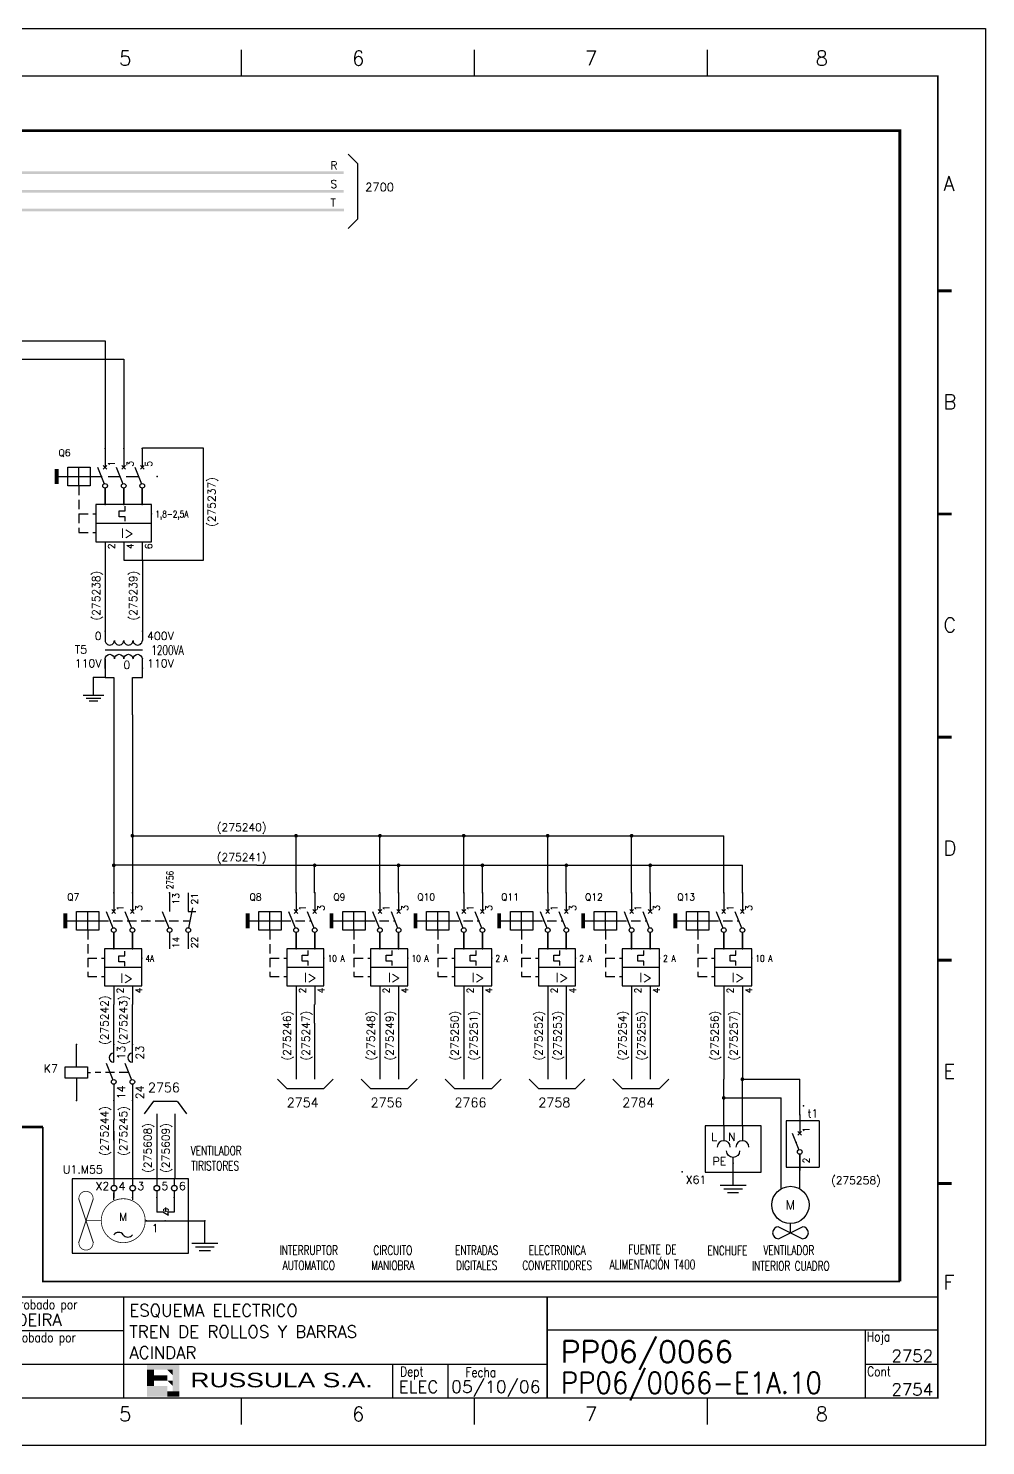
# Model space of a CAD drawing. Extents: x -25 to 1044, y -25744 to 292.
# Drawn here: x 585.9 to 786.4, y -14599.8 to -14302.8 of the extents above; entities that cross this region are included whole.
import ezdxf
from ezdxf.enums import TextEntityAlignment as Align

# ---------------------------------------------------------------- set-up
doc = ezdxf.new("R2010")
doc.units = 0
doc.header["$LTSCALE"] = 10
doc.header["$MEASUREMENT"] = 0
doc.linetypes.add('DASHDOT', pattern=[1, 0.5, -0.25, 0, -0.25])
doc.linetypes.add('HIDDEN', pattern=[0.375, 0.25, -0.125])
doc.layers.get('0').update_dxf_attribs({"linetype": 'CONTINUOUS'})
for name, color, linetype in [('$MKLNK', 7, 'HIDDEN'), ('1', 7, 'CONTINUOUS'), ('10', 5, 'CONTINUOUS'), ('102', 7, 'CONTINUOUS'), ('2', 7, 'CONTINUOUS'), ('25', 3, 'CONTINUOUS'), ('35', 2, 'CONTINUOUS'), ('4', 7, 'HIDDEN'), ('8', 1, 'CONTINUOUS'), ('9', 6, 'CONTINUOUS'), ('DIBUJO', 7, 'CONTINUOUS'), ('NODE', 7, 'CONTINUOUS')]:
    doc.layers.add(name, color=color, linetype=linetype)
doc.styles.add('ABBSTYLE', font='ROMANS.SHX', dxfattribs={"width": 0.8})
doc.styles.add('HELVETICA', font='HELV.SHX')
doc.styles.add('LABEL', font='SIMPLEX', dxfattribs={"width": 0.8, "height": 4})
doc.styles.add('ROMANS', font='romans')
doc.styles.get("Standard").update_dxf_attribs({"font": 'simplex'})

# ---------------------------------------------------------------- blocks, each defined once
blk = doc.blocks.new('NOD', base_point=(237.5, 170))
at = {"layer": 'NODE'}
blk.add_point((237.5, 170), dxfattribs=at)
blk = doc.blocks.new('T2')
for p, q in [((152.83, 172.88), (152.83, 177.24)), ((157.83, 172.88), (157.83, 177.24)), ((152.83, 162.88), (152.83, 157.88)), ((157.83, 162.88), (157.83, 157.88))]:
    blk.add_line(p, q)
for p in [(150.33, 170.38), (160.33, 170.38)]:
    blk.add_point(p)
at = {"layer": '102'}
for p, q in [((152.83, 187.88), (152.83, 182.88)), ((157.83, 187.88), (157.83, 182.88)), ((167.83, 187.88), (167.83, 182.88)), ((172.83, 187.88), (172.83, 182.88)), ((150.83, 182.88), (152.6, 178.46)), ((155.83, 182.88), (157.6, 178.46)), ((165.83, 182.88), (167.6, 178.46)), ((172.83, 182.88), (174.83, 182.88)), ((172.96, 178.49), (174.08, 183.88)), ((152.83, 177.25), (152.83, 172.88)), ((157.83, 177.25), (157.83, 172.88)), ((167.83, 177.25), (167.83, 172.88)), ((172.83, 177.25), (172.83, 172.88)), ((160.33, 172.88), (150.33, 172.88)), ((150.33, 172.88), (150.33, 167.88)), ((155.78, 170.99), (155.78, 172.21)), ((160.33, 167.88), (160.33, 172.88)), ((150.33, 167.88), (160.33, 167.88)), ((150.33, 167.88), (150.33, 162.88)), ((154.18, 170.99), (155.78, 170.99)), ((154.18, 169.39), (154.18, 170.99)), ((155.78, 169.39), (154.18, 169.39)), ((155.78, 168.21), (155.78, 169.39)), ((160.33, 162.88), (160.33, 167.88)), ((150.33, 162.88), (160.33, 162.88))]:
    blk.add_line(p, q, dxfattribs=at)
for centre in [(152.83, 177.88), (157.83, 177.88), (167.83, 177.88), (172.83, 177.88)]:
    blk.add_circle(centre, 0.625, dxfattribs=at)
for p in [(151.83, 180.38), (156.83, 180.38), (161.83, 180.38), (161.83, 180.38), (166.83, 180.38)]:
    blk.add_point(p, dxfattribs=at)
at = {"layer": '2', "linetype": 'HIDDEN'}
for p, q in [((148.96, 180.38), (173.29, 180.38)), ((145.83, 177.88), (145.83, 165.38)), ((145.83, 170.38), (150.33, 170.38)), ((145.83, 165.38), (150.33, 165.38))]:
    blk.add_line(p, q, dxfattribs=at)
at = {"layer": '2'}
blk.add_trace([(140.33, 182.38), (139.33, 182.38), (140.33, 178.38), (139.33, 178.38)], dxfattribs=at)
at = {"layer": 'DIBUJO'}
for p, q in [((142.83, 177.88), (142.83, 182.88)), ((142.83, 182.88), (148.83, 182.88)), ((145.83, 177.88), (145.83, 182.88)), ((148.83, 182.88), (148.83, 177.88)), ((153.33, 183.38), (152.33, 182.38)), ((152.33, 183.38), (153.33, 182.38)), ((157.33, 183.38), (158.33, 182.38)), ((158.33, 183.38), (157.33, 182.38)), ((140.33, 180.38), (148.83, 180.38)), ((148.83, 177.88), (142.83, 177.88))]:
    blk.add_line(p, q, dxfattribs=at)
at = {"layer": '2'}
for p in [(152.83, 187.88), (157.83, 187.88), (167.83, 187.88), (152.83, 172.88), (157.83, 172.88)]:
    blk.add_blockref('NOD', p, dxfattribs=at)
at = {"layer": '102'}
blk.add_text('I>', height=2.52, dxfattribs=at).set_placement((156.33, 163.72), align=Align.CENTER)
at = {"layer": 'DIBUJO', "color": 1, "style": 'ROMANS'}
for s, p in [('13', (170.43, 184.76)), ('21', (175.43, 184.76)), ('1', (155.43, 183.05)), ('3', (160.43, 183.05)), ('14', (170.43, 173)), ('22', (175.43, 173)), ('2', (155.43, 160.86)), ('4', (160.43, 160.86))]:
    blk.add_text(s, height=1.8, rotation=90, dxfattribs=at).set_placement(p)
at = {"layer": 'DIBUJO', "color": 6, "style": 'ROMANS', "width": 0.8}
for p in [(168.83, 188.88), (173.83, 188.88)]:
    blk.add_attdef('PAGCAUXABIERTO1', p, '', height=1.8, rotation=90, dxfattribs=at)
at = {"layer": 'DIBUJO', "color": 6, "style": 'ROMANS'}
blk.add_attdef('REFERENCIA', (140.33, 185.88), '', height=1.8, dxfattribs=at)
at = {"layer": 'DIBUJO', "color": 6, "style": 'ROMANS', "width": 0.8}
blk.add_attdef('REGULACION', (161.33, 169.38), '', height=1.8, dxfattribs=at)
blk = doc.blocks.new('CC')
at = {"layer": '$MKLNK'}
blk.add_line((142.44, 173.8), (133.44, 173.8), dxfattribs=at)
for p, q in [((138.44, 176.55), (138.44, 181.3)), ((143.44, 176.55), (143.44, 181.3)), ((138.44, 170.67), (138.44, 166.3)), ((143.44, 170.67), (143.44, 166.3))]:
    blk.add_line(p, q)
at = {"layer": '102'}
for p, q in [((136.44, 176.3), (138.21, 171.88)), ((141.44, 176.3), (143.21, 171.88))]:
    blk.add_line(p, q, dxfattribs=at)
for centre in [(138.44, 171.3), (143.44, 171.3)]:
    blk.add_circle(centre, 0.625, dxfattribs=at)
for centre in [(138.44, 177.8), (143.44, 177.8)]:
    blk.add_arc(centre, 1.25, 90, 270, dxfattribs=at)
at = {"layer": '2'}
for p in [(138.44, 181.3), (143.44, 181.3), (138.44, 166.3), (143.44, 166.3)]:
    blk.add_blockref('NOD', p, dxfattribs=at)
at = {"layer": '8', "flags": 8}
for tag, p in [('1A', (141.52, 177.3)), ('3A', (146.52, 177.3))]:
    blk.add_attdef(tag, p, '', height=2.15, rotation=90, dxfattribs=at)
for tag, p in [('2A', (141.52, 170.3)), ('4A', (146.52, 170.3))]:
    blk.add_attdef(tag, text='', height=2.15, rotation=90, dxfattribs=at).set_placement(p, align=Align.RIGHT)
at = {"layer": '9'}
blk.add_attdef('ID', text='', height=2.15, rotation=90, dxfattribs=at).set_placement((131.19, 173.8), align=Align.CENTER)
blk = doc.blocks.new('$$PLU21C')
for p, q in [((0, 2.5), (0, 0.75)), ((0, -0.75), (0, -2.5))]:
    blk.add_line(p, q)
at = {"layer": '2'}
blk.add_circle((0, 0), 0.75, dxfattribs=at)
for p in [(0, 2.5), (0, -2.5)]:
    blk.add_blockref('NOD', p, dxfattribs=at)
at = {"layer": '8'}
blk.add_attdef('*A', (1.25, -0.5), '', height=2.15, dxfattribs=at)
at = {"layer": '9'}
blk.add_attdef('ID', text='', height=2.15, dxfattribs=at).set_placement((-1.25, -0.5), align=Align.RIGHT)
blk = doc.blocks.new('KK')
for p, q in [((170.54, 197.03), (170.54, 201.39)), ((175.54, 197.03), (175.54, 201.39)), ((180.54, 197.03), (180.54, 201.41)), ((170.54, 187.03), (170.54, 182.03)), ((175.54, 187.03), (175.54, 182.03)), ((180.54, 187.03), (180.54, 182.03))]:
    blk.add_line(p, q)
for p in [(168.04, 194.53), (183.04, 194.53)]:
    blk.add_point(p)
at = {"layer": '102'}
for p, q in [((170.54, 212.03), (170.54, 207.03)), ((175.54, 212.03), (175.54, 207.03)), ((180.54, 212.03), (180.54, 207.03)), ((168.54, 207.03), (170.31, 202.61)), ((173.54, 207.03), (175.31, 202.61)), ((178.54, 207.03), (180.31, 202.61)), ((170.54, 201.4), (170.54, 197.03)), ((175.54, 201.4), (175.54, 197.03)), ((180.54, 201.4), (180.54, 197.03)), ((183.04, 197.03), (168.04, 197.03)), ((168.04, 197.03), (168.04, 192.03)), ((174.36, 195.31), (175.96, 195.31)), ((174.36, 193.71), (174.36, 195.31)), ((175.96, 195.31), (175.96, 196.53)), ((183.04, 192.03), (183.04, 197.03)), ((168.04, 192.03), (183.04, 192.03)), ((168.04, 192.03), (168.04, 187.03)), ((175.96, 193.71), (174.36, 193.71)), ((175.96, 192.53), (175.96, 193.71)), ((183.04, 187.03), (183.04, 192.03)), ((168.04, 187.03), (183.04, 187.03))]:
    blk.add_line(p, q, dxfattribs=at)
for centre in [(170.54, 202.03), (175.54, 202.03), (180.54, 202.03)]:
    blk.add_circle(centre, 0.625, dxfattribs=at)
for p in [(169.54, 204.53), (174.54, 204.53), (179.54, 204.53), (184.54, 204.53)]:
    blk.add_point(p, dxfattribs=at)
at = {"layer": '2', "linetype": 'HIDDEN'}
for p, q in [((163.54, 202.03), (163.54, 189.53)), ((163.54, 194.53), (168.04, 194.53)), ((163.54, 189.53), (168.04, 189.53))]:
    blk.add_line(p, q, dxfattribs=at)
at = {"layer": '2'}
blk.add_trace([(158.04, 206.53), (157.04, 206.53), (158.04, 202.53), (157.04, 202.53)], dxfattribs=at)
at = {"layer": 'DIBUJO'}
for p, q in [((160.54, 202.03), (160.54, 207.03)), ((160.54, 207.03), (166.54, 207.03)), ((163.54, 202.03), (163.54, 207.03)), ((166.54, 207.03), (166.54, 202.03)), ((171.04, 207.53), (170.04, 206.53)), ((170.04, 207.53), (171.04, 206.53)), ((175.04, 207.53), (176.04, 206.53)), ((176.04, 207.53), (175.04, 206.53)), ((180.04, 207.53), (181.04, 206.53)), ((181.04, 207.53), (180.04, 206.53)), ((158.04, 204.53), (166.54, 204.53)), ((166.54, 202.03), (160.54, 202.03))]:
    blk.add_line(p, q, dxfattribs=at)
at = {"layer": '2'}
for p in [(170.54, 212.03), (175.54, 212.03), (180.54, 212.03), (170.54, 197.03), (175.54, 197.03), (180.54, 197.03)]:
    blk.add_blockref('NOD', p, dxfattribs=at)
at = {"layer": '102'}
blk.add_text('I>', height=2.52, dxfattribs=at).set_placement((176.51, 188.04), align=Align.CENTER)
at = {"layer": 'DIBUJO', "color": 1, "style": 'ROMANS'}
for s, p in [('1', (173.15, 207.2)), ('3', (178.15, 207.2)), ('5', (183.15, 207.2)), ('2', (173.15, 185.01)), ('4', (178.15, 185.01)), ('6', (183.15, 185.01))]:
    blk.add_text(s, height=1.8, rotation=90, dxfattribs=at).set_placement(p)
at = {"layer": 'DIBUJO', "color": 6, "style": 'ROMANS'}
blk.add_attdef('REFERENCIA', (158.04, 210.03), '', height=1.8, dxfattribs=at)
at = {"layer": 'DIBUJO', "color": 6, "style": 'ROMANS', "width": 0.8}
blk.add_attdef('REGULACION', (184.04, 193.53), '', height=1.8, dxfattribs=at)
blk = doc.blocks.new('$071501S')
at = {"layer": '2'}
for p, q in [((0, -6), (0, 0)), ((-3, -6), (3, -6)), ((-3, -9), (-3, -6)), ((3, -6), (3, -9)), ((3, -9), (-3, -9)), ((0, -9), (0, -15))]:
    blk.add_line(p, q, dxfattribs=at)
at = {"layer": '2', "rotation": 90}
for p in [(0, 0), (0, -15)]:
    blk.add_blockref('NOD', p, dxfattribs=at)
at = {"layer": '8'}
for tag, p in [('1A', (1, -3.325)), ('2A', (1, -13.325))]:
    blk.add_attdef(tag, p, '', height=2.15, dxfattribs=at)
at = {"layer": '9'}
blk.add_attdef('ID', text='', height=2.15, dxfattribs=at).set_placement((-5, -7.5), align=Align.RIGHT)
blk = doc.blocks.new('T1')
for p, q in [((156.28, 167.9), (156.28, 172.26)), ((161.28, 167.9), (161.28, 172.26)), ((156.28, 157.9), (156.28, 152.9)), ((161.28, 157.9), (161.28, 152.9))]:
    blk.add_line(p, q)
for p in [(153.78, 165.4), (163.78, 165.4)]:
    blk.add_point(p)
at = {"layer": '102'}
for p, q in [((156.28, 182.9), (156.28, 177.9)), ((161.28, 182.9), (161.28, 177.9)), ((154.28, 177.9), (156.04, 173.48)), ((159.28, 177.9), (161.04, 173.48)), ((156.28, 172.28), (156.28, 167.9)), ((161.28, 172.28), (161.28, 167.9)), ((163.78, 167.9), (153.78, 167.9)), ((153.78, 167.9), (153.78, 162.9)), ((163.78, 162.9), (163.78, 167.9)), ((157.96, 166.18), (159.56, 166.18)), ((157.96, 164.58), (157.96, 166.18)), ((159.56, 164.58), (157.96, 164.58)), ((159.56, 166.18), (159.56, 167.4)), ((159.56, 163.4), (159.56, 164.58)), ((153.78, 162.9), (163.78, 162.9)), ((153.78, 162.9), (153.78, 157.9)), ((163.78, 157.9), (163.78, 162.9)), ((153.78, 157.9), (163.78, 157.9))]:
    blk.add_line(p, q, dxfattribs=at)
for centre in [(156.28, 172.9), (161.28, 172.9)]:
    blk.add_circle(centre, 0.625, dxfattribs=at)
for p in [(155.28, 175.4), (160.28, 175.4)]:
    blk.add_point(p, dxfattribs=at)
at = {"layer": '2', "linetype": 'HIDDEN'}
for p, q in [((152.41, 175.4), (160.28, 175.4)), ((149.28, 172.9), (149.28, 160.4)), ((149.28, 165.4), (153.78, 165.4)), ((149.28, 160.4), (153.78, 160.4))]:
    blk.add_line(p, q, dxfattribs=at)
at = {"layer": '2'}
blk.add_trace([(143.78, 177.4), (142.78, 177.4), (143.78, 173.4), (142.78, 173.4)], dxfattribs=at)
at = {"layer": 'DIBUJO'}
for p, q in [((143.78, 175.4), (152.28, 175.4)), ((146.28, 172.9), (146.28, 177.9)), ((146.28, 177.9), (152.28, 177.9)), ((149.28, 172.9), (149.28, 177.9)), ((152.28, 177.9), (152.28, 172.9)), ((156.78, 178.4), (155.78, 177.4)), ((155.78, 178.4), (156.78, 177.4)), ((160.78, 178.4), (161.78, 177.4)), ((161.78, 178.4), (160.78, 177.4)), ((152.28, 172.9), (146.28, 172.9))]:
    blk.add_line(p, q, dxfattribs=at)
at = {"layer": '2'}
for p in [(156.28, 182.9), (161.28, 182.9), (156.28, 167.9), (161.28, 167.9)]:
    blk.add_blockref('NOD', p, dxfattribs=at)
at = {"layer": '102'}
blk.add_text('I>', height=2.52, dxfattribs=at).set_placement((160.11, 158.91), align=Align.CENTER)
at = {"layer": 'DIBUJO', "color": 1, "style": 'ROMANS'}
for s, p in [('3', (163.88, 178.08)), ('1', (158.88, 178.08)), ('2', (158.88, 155.89)), ('4', (163.88, 155.89))]:
    blk.add_text(s, height=1.8, rotation=90, dxfattribs=at).set_placement(p)
at = {"layer": 'DIBUJO', "color": 6, "style": 'ROMANS'}
blk.add_attdef('REFERENCIA', (143.78, 180.9), '', height=1.8, dxfattribs=at)
at = {"layer": 'DIBUJO', "color": 6, "style": 'ROMANS', "width": 0.8}
blk.add_attdef('REGULACION', (164.78, 164.4), '', height=1.8, dxfattribs=at)
blk = doc.blocks.new('$PP313')
at = {"layer": '2'}
blk.add_blockref('NOD', (0, 0), dxfattribs=at)
at = {"layer": '8'}
blk.add_attdef('1A', (1, -3.325), '', height=2.15, dxfattribs=at)
at = {"layer": '9'}
blk.add_attdef('ID', (1, 1), '', height=2.15, dxfattribs=at)
blk = doc.blocks.new('$$PLU21')
blk.add_line((0, -2.5), (0, 2.5))
at = {"layer": '2'}
for p in [(0, 2.5), (0, -2.5)]:
    blk.add_blockref('NOD', p, dxfattribs=at)
at = {"layer": '8'}
blk.add_attdef('*A', (1.25, -0.5), '', height=2.15, dxfattribs=at)
at = {"layer": '9'}
blk.add_attdef('ID', text='', height=2.15, dxfattribs=at).set_placement((-1.25, -0.5), align=Align.RIGHT)
blk = doc.blocks.new('$021501')
at = {"layer": '2'}
for p, q in [((0, -6), (0, 0)), ((-3.5, -6), (3.5, -6)), ((-2.5, -7), (2.5, -7)), ((-1.5, -8), (1.5, -8))]:
    blk.add_line(p, q, dxfattribs=at)
blk.add_blockref('NOD', (0, 0), dxfattribs=at)
blk = doc.blocks.new('$030301')
at = {"layer": '2'}
blk.add_line((0, 0), (4, 0), dxfattribs=at)
blk.add_arc((5.75, 0), 1.75, 90, 270, dxfattribs=at)
at = {"layer": '9'}
blk.add_blockref('NOD', (0, 0), dxfattribs=at)
at = {"layer": '8'}
blk.add_attdef('1A', text='', height=2.15, dxfattribs=at).set_placement((3, -3.325), align=Align.RIGHT)
at = {"layer": '9'}
blk.add_attdef('ID', text='', height=2.15, dxfattribs=at).set_placement((5, 2.5), align=Align.CENTER)
blk = doc.blocks.new('$060303')
at = {"layer": '2'}
for p, q in [((0, 0), (2.5, 0)), ((0, -10), (2.5, -10))]:
    blk.add_line(p, q, dxfattribs=at)
for centre in [(2.5, -1.25), (2.5, -3.75), (2.5, -6.25), (2.5, -8.75)]:
    blk.add_arc(centre, 1.25, 270, 90, dxfattribs=at)
for p in [(0, 0), (0, -10)]:
    blk.add_blockref('NOD', p, dxfattribs=at)
at = {"layer": '8'}
for tag, p in [('1A', (1.5, -3.325)), ('2A', (1.5, -13.325))]:
    blk.add_attdef(tag, text='', height=2.15, dxfattribs=at).set_placement(p, align=Align.RIGHT)
at = {"layer": '9'}
blk.add_attdef('ID', text='', height=2.15, dxfattribs=at).set_placement((0, 1.175), align=Align.CENTER)
blk = doc.blocks.new('newcajec')
at = {"layer": '1'}
for p, q in [((179.4, 20.85), (0.13, 20.85)), ((7, 20.85), (7, 0)), ((71, 20.85), (71, 0)), ((84, 20.85), (84, 0.09)), ((99, 20.85), (99, 0)), ((215.2, 20.8), (215.2, 0)), ((184.64, 20.18), (184.81, 20.01)), ((184.81, 20.01), (185.18, 20.25)), ((10.6, 16.64), (0, 16.64)), ((10.6, 16.64), (99, 16.64)), ((10.6, 12.48), (0, 12.48)), ((10.6, 12.48), (99, 12.48)), ((179.4, 13.87), (215.2, 13.87)), ((368, 14.06), (368, 0)), ((10.6, 8.32), (0, 8.32)), ((10.6, 8.32), (99, 8.32)), ((179.4, 6.93), (267.63, 6.93)), ((267.63, 6.93), (302.5, 6.93)), ((270.63, 6.91), (270.63, 0)), ((282.07, 6.93), (282.07, 0)), ((368, 6.93), (383, 6.93)), ((10.6, 4.16), (0, 4.16)), ((10.6, 4.16), (99, 4.16))]:
    blk.add_line(p, q, dxfattribs=at)
for points in [[(47.5, 272.5, 0.3, 0.3, 0), (47.5, 277.91, 0.3, 0.3, 0)], [(95.5, 272.5, 0.3, 0.3, 0), (95.5, 277.91, 0.3, 0.3, 0)], [(143.5, 272.5, 0.3, 0.3, 0), (143.5, 277.91, 0.3, 0.3, 0)], [(191.5, 272.5, 0.3, 0.3, 0), (191.5, 277.91, 0.3, 0.3, 0)], [(239.5, 272.5, 0.3, 0.3, 0), (239.5, 277.91, 0.3, 0.3, 0)], [(287.5, 272.5, 0.3, 0.3, 0), (287.5, 277.91, 0.3, 0.3, 0)], [(335.5, 272.5, 0.3, 0.3, 0), (335.5, 277.91, 0.3, 0.3, 0)], [(-2.99, 228.23, 0.6, 0.6, 0), (-0.18, 228.23, 0.6, 0.6, 0)], [(383.01, 228.23, 0.6, 0.6, 0), (385.82, 228.23, 0.6, 0.6, 0)], [(-2.99, 182.23, 0.6, 0.6, 0), (-0.18, 182.23, 0.6, 0.6, 0)], [(383.01, 182.23, 0.6, 0.6, 0), (385.82, 182.23, 0.6, 0.6, 0)], [(-2.99, 136.23, 0.6, 0.6, 0), (-0.18, 136.23, 0.6, 0.6, 0)], [(383.01, 136.23, 0.6, 0.6, 0), (385.82, 136.23, 0.6, 0.6, 0)], [(-2.99, 90.23, 0.6, 0.6, 0), (-0.18, 90.23, 0.6, 0.6, 0)], [(383.01, 90.23, 0.6, 0.6, 0), (385.82, 90.23, 0.6, 0.6, 0)], [(-2.99, 44.23, 0.6, 0.6, 0), (-0.18, 44.23, 0.6, 0.6, 0)], [(383.01, 44.23, 0.6, 0.6, 0), (385.82, 44.23, 0.6, 0.6, 0)], [(383, 20.8, 0.3, 0.3, 0), (179.4, 20.8, 0.3, 0.3, 0), (179.4, 0, 0.3, 0.3, 0)], [(302.5, 20.8, 0.3, 0.3, 0), (302.5, 0, 0.3, 0.3, 0)], [(302.5, 14, 0.3, 0.3, 0), (383, 14, 0.3, 0.3, 0)], [(47.5, -5.5, 0.3, 0.3, 0), (47.5, -0.09, 0.3, 0.3, 0)], [(95.5, -5.5, 0.3, 0.3, 0), (95.5, -0.09, 0.3, 0.3, 0)], [(143.5, -5.5, 0.3, 0.3, 0), (143.5, -0.09, 0.3, 0.3, 0)], [(191.5, -5.5, 0.3, 0.3, 0), (191.5, -0.09, 0.3, 0.3, 0)], [(239.5, -5.5, 0.3, 0.3, 0), (239.5, -0.09, 0.3, 0.3, 0)], [(287.5, -5.5, 0.3, 0.3, 0), (287.5, -0.09, 0.3, 0.3, 0)], [(335.5, -5.5, 0.3, 0.3, 0), (335.5, -0.09, 0.3, 0.3, 0)]]:
    blk.add_lwpolyline(points, format="xyseb", dxfattribs=at)
at = {"layer": '1', "const_width": 0.3}
blk.add_lwpolyline([(0, 0), (0, 272.5), (383, 272.5), (383, 0)], close=True, dxfattribs=at)
at = {"layer": '2', "color": 14}
for p, q in [((221.42, 4.69), (221.42, 5.81)), ((221.42, 2.47), (221.42, 3.58))]:
    blk.add_line(p, q, dxfattribs=at)
for points in [[(220.05, 5.81), (220.05, 6.92), (226.74, 5.81), (226.74, 6.92)], [(221.42, 2.47), (220.05, 2.47), (221.42, 5.81), (220.05, 5.81)], [(221.42, 4.69), (224.25, 4.69), (221.42, 3.58), (224.25, 3.58)], [(224.25, 5.81), (225.37, 5.81), (225.37, 4.69)], [(224.25, 3.58), (225.37, 3.58), (225.37, 2.47)], [(225.37, 5.81), (226.74, 5.81), (225.37, 1.35), (226.74, 1.35)], [(224.25, 0.24), (224.25, 2.47), (220.05, 0.24), (220.05, 2.47)], [(226.74, 1.35), (226.74, 0.24), (224.25, 1.35), (224.25, 0.24)]]:
    blk.add_solid(points, dxfattribs=at)
at = {"layer": '1', "style": 'ROMANS'}
for s, p in [('1', (22.29, 274.68)), ('2', (70.29, 274.68)), ('3', (118.29, 274.68)), ('4', (166.29, 274.68)), ('5', (214.29, 274.68)), ('6', (262.29, 274.68)), ('7', (310.29, 274.68)), ('8', (357.79, 274.68)), ('A', (-4.37, 248.84)), ('A', (384.13, 248.84)), ('B', (-4.37, 203.84)), ('B', (384.13, 203.84)), ('C', (-4.37, 157.84)), ('C', (384.13, 157.84)), ('D', (-4.37, 111.84)), ('D', (384.13, 111.84)), ('E', (-4.37, 65.84)), ('E', (384.13, 65.84)), ('F', (-4.37, 22.34)), ('F', (384.13, 22.34)), ('1', (22.29, -4.82)), ('2', (70.29, -4.82)), ('3', (118.29, -4.82)), ('4', (166.29, -4.82)), ('5', (214.29, -4.82)), ('6', (262.29, -4.82)), ('7', (310.29, -4.82)), ('8', (357.79, -4.82))]:
    blk.add_text(s, height=3, dxfattribs=at).set_placement(p)
at = {"layer": '1', "style": 'LABEL', "width": 0.8}
for s, p in [('Diseno comprobado por', (179.73, 18.27)), ('Dibujo comprobado por', (179.81, 11.47)), ('Hoja', (368.38, 11.66)), ('Dibujado por', (179.83, 4.64)), ('Fecha', (285.71, 4.3)), ('Cont', (368.43, 4.46)), ('No', (2.23, 1.05)), ('Revision', (8, 1.05))]:
    blk.add_text(s, height=2, dxfattribs=at).set_placement(p)
for s, p in [('Dept', (274.61, 4.44)), ('Elaborado', (77.5, 1.05)), ('Fecha', (91.5, 1.05))]:
    blk.add_text(s, height=2, dxfattribs=at).set_placement(p, align=Align.CENTER)
at = {"layer": '10', "style": 'ROMANS'}
for tag, p in [('REV41', (3.5, 18.74)), ('REV43', (77.7, 18.74)), ('REV31', (3.5, 14.58)), ('REV33', (77.7, 14.58)), ('REV21', (3.5, 10.42)), ('REV23', (77.7, 10.42)), ('REV11', (3.5, 6.27)), ('REV13', (77.7, 6.27))]:
    blk.add_attdef(tag, text='', height=2.5, dxfattribs=at).set_placement(p, align=Align.MIDDLE)
for tag, p, height in [('REV42', (8, 17.49), 2.5), ('SHEETNAME1', (100.5, 15.83), 2.5), ('DOCUMENTTYPE', (216.43, 16.8), 2.5), ('NOTA', (305.32, 15.8), 3), ('REV32', (8, 13.33), 2.5), ('DESIGNCHECK', (180.74, 14.83), 2.5), ('OBJECT', (216.43, 12.4), 2.5), ('SHEETNAME2', (100.5, 11.67), 2.5), ('ORDER', (305.32, 7.3), 4.5), ('REV22', (8, 9.17), 2.5), ('SHEETNAME3', (100.5, 7.51), 2.5), ('DRAWINGCHECK', (180.53, 7.71), 2.5), ('CUSTOMER', (216.43, 8.08), 2.5), ('REV12', (8, 5.01), 2.5), ('SHEETNAME4', (100.5, 3.35), 2.5), ('USER', (180.63, 0.71), 2.5), ('DEPARTMENT', (271.93, 1.05), 2.5), ('DOCUMENT_ID', (305.32, 0.93), 4.4)]:
    blk.add_attdef(tag, p, '', height=height, dxfattribs=at)
for tag, width, p, p2 in [('REV44', 1.221199, (84.53, 17.49), (98.48, 17.49)), ('REV34', 1.221199, (84.53, 13.33), (98.48, 13.33)), ('REV24', 1.221199, (84.53, 9.17), (98.48, 9.17)), ('REV14', 1.221199, (84.53, 5.01), (98.48, 5.01)), ('CREATED2', 7.039915, (282.71, 1.05), (301.14, 1.05))]:
    blk.add_attdef(tag, text='', height=2.5, dxfattribs=dict(at, width=width)).set_placement(p, p2, align=Align.FIT)
for tag, p in [('SHEET', (382, 7.43)), ('NEXTSHEET', (382, 0.5))]:
    blk.add_attdef(tag, text='', height=2.5, dxfattribs=at).set_placement(p, align=Align.RIGHT)
at = {"layer": 'DIBUJO', "color": 14, "style": 'HELVETICA', "width": 1.3}
blk.add_text('RUSSULA S.A.', height=3, dxfattribs=at).set_placement((229, 2.19))

msp = doc.modelspace()

# ---------------------------------------------------------------- linework, layer by layer
for p, q in [((603.77, -14515.76), (603.77, -14507.36)), ((607.67, -14515.76), (607.67, -14507.36)), ((603.77, -14524.68), (603.77, -14531.49)), ((607.72, -14524.68), (607.72, -14531.49)), ((612.12, -14527.61), (610.15, -14530.26)), ((612.12, -14527.61), (617.01, -14527.61)), ((617.04, -14527.61), (619.01, -14530.26)), ((603.77, -14531.49), (603.81, -14531.61)), ((607.72, -14531.49), (607.72, -14531.61)), ((751.5, -14531.71), (744.58, -14531.71)), ((744.58, -14531.71), (744.58, -14541.46)), ((739.32, -14532.76), (727.62, -14532.76)), ((727.62, -14532.76), (727.62, -14542.51)), ((739.32, -14542.51), (739.32, -14532.76)), ((747.44, -14542.14), (747.44, -14538.74)), ((727.62, -14542.51), (739.32, -14542.51)), ((744.58, -14541.46), (751.5, -14541.46))]:
    msp.add_line(p, q)
at = {"layer": '102'}
for p, q in [((747.44, -14530.44), (747.44, -14534.34)), ((745.88, -14534.34), (747.26, -14537.79)), ((747.44, -14538.73), (747.44, -14542.14))]:
    msp.add_line(p, q, dxfattribs=at)
msp.add_circle((747.44, -14538.24), 0.487, dxfattribs=at)
msp.add_point((746.66, -14536.29), dxfattribs=at)
at = {"layer": '2', "color": 7}
for p, q in [((652.87, -14329.14), (654.82, -14331.09)), ((654.82, -14331.09), (654.82, -14342.79)), ((654.82, -14342.79), (652.87, -14344.74)), ((622.57, -14390.77), (609.76, -14390.77)), ((622.57, -14414.26), (622.57, -14390.77)), ((601.96, -14414.26), (601.96, -14422.88)), ((605.86, -14414.26), (622.57, -14414.26)), ((609.76, -14414.26), (609.76, -14422.88)), ((601.96, -14432.99), (609.76, -14432.99)), ((601.96, -14434.94), (601.96, -14438.8)), ((609.76, -14438.8), (609.76, -14434.94)), ((601.96, -14438.8), (599.54, -14438.8)), ((601.96, -14438.8), (603.77, -14438.8)), ((603.77, -14438.8), (603.77, -14446.52)), ((607.67, -14438.8), (609.76, -14438.8)), ((607.67, -14471.98), (712.21, -14471.98)), ((712.21, -14471.98), (731.52, -14471.98)), ((603.77, -14478.18), (603.77, -14483.96)), ((633.75, -14478.18), (603.77, -14478.18)), ((607.67, -14478.18), (607.67, -14483.96)), ((633.75, -14478.18), (735.42, -14478.18)), ((641.95, -14511.26), (641.95, -14523.01)), ((645.84, -14511.26), (645.84, -14523.01)), ((659.51, -14511.26), (659.51, -14523.01)), ((663.41, -14511.26), (663.41, -14523.01)), ((677.08, -14511.26), (677.08, -14523.01)), ((680.98, -14511.26), (680.98, -14523.01)), ((694.65, -14511.26), (694.65, -14523.01)), ((698.55, -14511.26), (698.55, -14523.01)), ((712.21, -14511.26), (712.21, -14523.01)), ((716.11, -14511.26), (716.11, -14523.01)), ((731.52, -14511.26), (731.52, -14523.01)), ((735.42, -14511.26), (735.42, -14523.01)), ((638.05, -14523.01), (640, -14524.96)), ((647.79, -14524.96), (649.74, -14523.01)), ((655.61, -14523.01), (657.56, -14524.96)), ((665.36, -14524.96), (667.31, -14523.01)), ((673.18, -14523.01), (675.13, -14524.96)), ((682.93, -14524.96), (684.88, -14523.01)), ((690.75, -14523.01), (692.7, -14524.96)), ((700.5, -14524.96), (702.45, -14523.01)), ((708.31, -14523.01), (710.26, -14524.96)), ((718.06, -14524.96), (720.01, -14523.01)), ((731.52, -14532.76), (731.52, -14523.01)), ((735.22, -14523.01), (747.44, -14523.01)), ((735.42, -14532.76), (735.42, -14523.01)), ((747.44, -14530.47), (747.44, -14523.01)), ((640, -14524.96), (647.79, -14524.96)), ((657.56, -14524.96), (665.36, -14524.96)), ((675.13, -14524.96), (682.93, -14524.96)), ((692.7, -14524.96), (700.5, -14524.96)), ((710.26, -14524.96), (718.06, -14524.96)), ((731.32, -14526.91), (743.55, -14526.91)), ((743.55, -14545.99), (743.55, -14526.91)), ((603.81, -14535.76), (603.81, -14531.61)), ((607.72, -14531.61), (607.73, -14535)), ((612.79, -14530.26), (612.79, -14543.88)), ((616.57, -14530.26), (616.57, -14543.88)), ((751.5, -14531.71), (751.5, -14541.46)), ((603.81, -14533.92), (603.81, -14543.88)), ((607.73, -14535), (607.73, -14543.88)), ((619.44, -14543.88), (595.04, -14543.88)), ((595.04, -14543.88), (595.04, -14559.48)), ((619.44, -14559.48), (619.44, -14543.88)), ((747.44, -14545.99), (747.44, -14541.2)), ((607.73, -14547.78), (607.73, -14548.29)), ((611.61, -14552.65), (619.44, -14552.65)), ((619.44, -14552.65), (622.84, -14552.65)), ((743, -14553.94), (747.99, -14556.44)), ((743, -14556.44), (747.99, -14553.94)), ((745.49, -14555.19), (745.49, -14553.24)), ((595.04, -14559.48), (619.44, -14559.48))]:
    msp.add_line(p, q, dxfattribs=at)
at = {"layer": '2'}
for p, q in [((461.65, -14368.24), (601.96, -14368.24)), ((601.96, -14368.24), (601.96, -14390.86)), ((469.45, -14372.14), (605.86, -14372.14)), ((605.86, -14372.14), (605.86, -14390.86)), ((601.96, -14422.88), (601.96, -14425.19)), ((601.96, -14425.19), (601.96, -14427.14)), ((609.76, -14422.88), (609.76, -14425.19)), ((609.76, -14425.19), (609.76, -14427.14)), ((601.96, -14427.14), (601.96, -14429.09)), ((609.76, -14427.14), (609.76, -14429.09)), ((607.67, -14446.64), (607.67, -14438.8)), ((603.77, -14446.52), (603.77, -14477.99)), ((607.67, -14446.64), (607.67, -14471.79)), ((607.67, -14471.98), (607.67, -14478.18)), ((641.95, -14483.96), (641.95, -14471.98)), ((659.51, -14483.96), (659.51, -14471.98)), ((677.08, -14483.96), (677.08, -14471.79)), ((694.65, -14483.96), (694.65, -14471.98)), ((712.21, -14483.96), (712.21, -14471.98)), ((731.52, -14483.96), (731.52, -14471.98)), ((645.84, -14483.96), (645.84, -14478.18)), ((663.41, -14483.96), (663.41, -14478.18)), ((680.98, -14483.96), (680.98, -14478.18)), ((698.55, -14483.96), (698.55, -14478.18)), ((716.11, -14483.96), (716.11, -14478.18)), ((735.42, -14483.96), (735.42, -14478.18)), ((641.95, -14507.36), (641.95, -14511.26)), ((645.84, -14511.26), (645.84, -14507.36)), ((659.51, -14507.36), (659.51, -14511.26)), ((663.41, -14507.36), (663.41, -14511.26)), ((677.08, -14507.36), (677.08, -14511.26)), ((680.98, -14507.36), (680.98, -14511.26)), ((694.65, -14507.36), (694.65, -14509.7)), ((698.55, -14507.36), (698.55, -14511.26)), ((712.21, -14507.36), (712.21, -14511.26)), ((716.11, -14507.36), (716.11, -14511.26)), ((731.52, -14507.36), (731.52, -14511.26)), ((735.42, -14507.36), (735.42, -14511.26)), ((694.65, -14509.7), (694.65, -14511.26)), ((598.31, -14521.61), (598.9, -14521.61)), ((603.81, -14548.29), (603.81, -14546.8))]:
    msp.add_line(p, q, dxfattribs=at)
at = {"layer": '2', "color": 7, "linetype": 'HIDDEN'}
msp.add_line((598.84, -14396.71), (608.98, -14396.71), dxfattribs=at)
at = {"layer": '2', "color": 3, "linetype": 'DASHDOT'}
for points, const_width in [([(391.65, -14324.23), (768.41, -14324.23), (768.41, -14565.39)], 0.601), ([(588.93, -14533.03), (391.65, -14533.03), (391.65, -14324.23)], 0.546)]:
    msp.add_lwpolyline(points, dxfattribs=dict(at, const_width=const_width))
at = {"layer": '2', "color": 7}
for points in [[(607.48, -14471.98, 0.39, 0.39, 1), (607.87, -14471.98, 0.39, 0.39, 1)], [(603.58, -14478.18, 0.39, 0.39, 1), (603.97, -14478.18, 0.39, 0.39, 1)], [(735.22, -14523.01, 0.39, 0.39, 1), (735.61, -14523.01, 0.39, 0.39, 1)], [(731.32, -14526.91, 0.39, 0.39, 1), (731.71, -14526.91, 0.39, 0.39, 1)]]:
    msp.add_lwpolyline(points, format="xyseb", close=True, dxfattribs=at)
at = {"layer": '2', "color": 7, "const_width": 0.39}
for points in [[(641.75, -14471.98, 1), (642.14, -14471.98, 1)], [(659.32, -14471.98, 1), (659.71, -14471.98, 1)], [(676.88, -14471.98, 1), (677.27, -14471.98, 1)], [(694.45, -14471.98, 1), (694.84, -14471.98, 1)], [(712.02, -14471.98, 1), (712.41, -14471.98, 1)], [(645.65, -14478.18, 1), (646.04, -14478.18, 1)], [(663.22, -14478.18, 1), (663.61, -14478.18, 1)], [(680.78, -14478.18, 1), (681.17, -14478.18, 1)], [(698.35, -14478.18, 1), (698.74, -14478.18, 1)], [(715.92, -14478.18, 1), (716.31, -14478.18, 1)]]:
    msp.add_lwpolyline(points, format="xyb", close=True, dxfattribs=at)
at = {"layer": '2', "color": 3, "linetype": 'DASHDOT'}
msp.add_lwpolyline([(768.41, -14565.39, 0.39, 0.39, 0), (588.93, -14565.39, 0.39, 0.39, 0), (588.93, -14533.03, 0.546, 0.546, 0)], format="xyseb", dxfattribs=at)
at = {"layer": '2'}
for points in [[(596.48, -14547.97, 0.156, 0.156, -0.414214), (597.96, -14546.49, 0.156, 0.156, -0.414214), (599.44, -14547.97, 0.156, 0.156, 0)], [(596.4, -14547.97, 0.187, 0.187, 0), (599.52, -14557.33, 0.187, 0.187, 0)], [(599.52, -14547.97, 0.187, 0.187, 0), (596.4, -14557.33, 0.187, 0.187, 0)], [(596.48, -14557.33, 0.156, 0.156, 0.414214), (597.96, -14558.81, 0.156, 0.156, 0.414214), (599.44, -14557.33, 0.156, 0.156, 0)]]:
    msp.add_lwpolyline(points, format="xyseb", dxfattribs=at)
msp.add_lwpolyline([(601.16, -14552.65, 0.156, 0.156, 1), (610.36, -14552.65, 0.156, 0.156, 1)], format="xyseb", close=True, dxfattribs=at)
at = {"layer": '2', "linetype": 'HIDDEN'}
msp.add_lwpolyline([(597.96, -14552.65, 0.187, 0.187, 0), (601.08, -14552.65, 0.187, 0.187, 0)], format="xyseb", dxfattribs=at)
at = {"layer": '2', "color": 7}
msp.add_circle((745.49, -14549.34), 3.9, dxfattribs=at)
at = {"layer": '2'}
for centre, start, end in [((604.79, -14556.31), 36.8699, 143.1301), ((606.74, -14554.85), 216.8699, 323.1301)]:
    msp.add_arc(centre, 1.22, start, end, dxfattribs=at)
at = {"layer": '2', "color": 7}
for centre, start, end in [((743, -14555.19), 90, 270), ((747.99, -14555.19), 270, 90)]:
    msp.add_arc(centre, 1.25, start, end, dxfattribs=at)
at = {"layer": '2'}
for points in [[(415.05, -14332.76), (415.05, -14333.31), (651.94, -14332.76), (651.94, -14333.31)], [(418.96, -14336.66), (418.96, -14337.21), (651.94, -14336.66), (651.94, -14337.21)], [(422.87, -14340.56), (422.87, -14341.11), (651.96, -14340.56), (651.96, -14341.11)]]:
    msp.add_trace(points, dxfattribs=at)
at = {"layer": '25'}
msp.add_line((614.62, -14549.89), (614.62, -14550.65), dxfattribs=at)
at = {"layer": '35', "color": 7}
for p, q in [((612.79, -14547.78), (612.79, -14550.87)), ((616.45, -14547.78), (616.45, -14550.87)), ((614.04, -14550.87), (612.79, -14550.87)), ((615.23, -14551.54), (614.04, -14550.87)), ((616.45, -14550.87), (615.08, -14550.87)), ((615.08, -14550.87), (615.08, -14551.56))]:
    msp.add_line(p, q, dxfattribs=at)
at = {"layer": 'DIBUJO'}
for p, q in [((747.05, -14533.95), (747.83, -14534.73)), ((747.83, -14533.95), (747.05, -14534.73))]:
    msp.add_line(p, q, dxfattribs=at)
msp.add_lwpolyline([(366.36, -14302.79), (786.36, -14302.79), (786.36, -14599.79), (366.36, -14599.79), (366.36, -14302.79)], dxfattribs=at)

# ---------------------------------------------------------------- block references
ref = msp.add_blockref('T2', (484.58, -14630.48), dxfattribs=dict(xscale=0.7798923563961865, yscale=0.7798923563961865, zscale=0.7798923563961865))
ref.add_attrib('REFERENCIA', 'Q7', (594.02, -14485.52), dxfattribs={"layer": 'DIBUJO', "color": 6, "height": 1.404, "style": 'ROMANS'})
ref.add_attrib('REGULACION', '4A', (610.4, -14498.39), dxfattribs={"layer": 'DIBUJO', "color": 6, "height": 1.404, "style": 'ROMANS', "width": 0.8})
ref.add_attrib('PAGCAUXABIERTO1', '2756', (616.25, -14483.18), dxfattribs={"layer": 'DIBUJO', "color": 6, "height": 1.404, "rotation": 90, "style": 'ROMANS', "width": 0.8})
at = {"xscale": 0.7798923563961865, "yscale": 0.7798923563961865, "zscale": 0.7798923563961865}
for name, p, values in [('T1', (520.07, -14626.6), {'REFERENCIA': 'Q8', 'REGULACION': '10 A'}), ('T1', (537.63, -14626.6), {'REFERENCIA': 'Q9', 'REGULACION': '10 A'}), ('T1', (555.2, -14626.6), {'REFERENCIA': 'Q10', 'REGULACION': '2 A'}), ('T1', (572.77, -14626.6), {'REFERENCIA': 'Q11', 'REGULACION': '2 A'}), ('T1', (590.33, -14626.6), {'REFERENCIA': 'Q12', 'REGULACION': '2 A'}), ('T1', (609.64, -14626.6), {'REFERENCIA': 'Q13', 'REGULACION': '10 A'}), ('CC', (495.8, -14657.15), {'1A': '13', '2A': '14', '3A': '23', '4A': '24'})]:
    msp.add_blockref(name, p, dxfattribs=at).add_auto_attribs(values)
ref = msp.add_blockref('$PP313', (748.25, -14528.55), dxfattribs=dict(xscale=-0.7798923563961865, yscale=0.7798923563961865, zscale=0.7798923563961865, rotation=180))
ref.add_attrib('ID', 't1', (749.03, -14531), dxfattribs={"layer": '9', "height": 1.677, "style": 'ROMANS'})
ref = msp.add_blockref('$030301', (731.52, -14532.76), dxfattribs=dict(xscale=0.7798923563961865, yscale=0.7798923563961865, zscale=0.7798923563961865, rotation=270))
ref.add_attrib('1A', 'L', dxfattribs={"layer": '8', "height": 1.68}).set_placement((730.11, -14535.91), align=Align.RIGHT)
ref = msp.add_blockref('$030301', (735.42, -14532.76), dxfattribs=dict(xscale=0.7798923563961865, yscale=0.7798923563961865, zscale=0.7798923563961865, rotation=270))
ref.add_attrib('1A', 'N', dxfattribs={"layer": '8', "height": 1.68}).set_placement((734.01, -14535.91), align=Align.RIGHT)
ref = msp.add_blockref('$030301', (733.47, -14542.51), dxfattribs=dict(xscale=-0.7798923563961865, yscale=0.7798923563961865, zscale=0.7798923563961865, rotation=270))
ref.add_attrib('1A', 'PE', dxfattribs={"layer": '8', "height": 1.677}).set_placement((732.06, -14541.04), align=Align.RIGHT)
at = {"xscale": -0.7798923563961865, "yscale": 0.7798923563961865, "zscale": 0.7798923563961865, "rotation": 270}
msp.add_blockref('$030301', (733.47, -14542.51), dxfattribs=at)
at = {"xscale": -0.7798923563961865, "yscale": 0.7798923563961865, "zscale": 0.7798923563961865}
msp.add_blockref('$021501', (733.47, -14540.56), dxfattribs=at)
ref = msp.add_blockref('$PP313', (722.78, -14542.43), dxfattribs=dict(xscale=-0.7798923563961865, yscale=0.7798923563961865, zscale=0.7798923563961865, rotation=180))
ref.add_attrib('ID', 'X61', (723.56, -14544.89), dxfattribs={"layer": '9', "height": 1.677, "style": 'ROMANS'})
at = {"layer": '2', "color": 7}
ref = msp.add_blockref('newcajec', (387.04, -14589.79), dxfattribs=dict(at, xscale=1.016513761467889, yscale=1.016513761467889, zscale=1.016513761467889))
ref.add_attrib('REV24', '24/05/07', dxfattribs={"layer": '10', "height": 2.541, "style": 'ROMANS', "width": 0.728168}).set_placement((472.96, -14580.46), (487.15, -14580.46), align=Align.FIT)
ref.add_attrib('SHEETNAME3', 'DISTRIBUCION DE POTENCIA', (489.2, -14582.16), dxfattribs={"layer": '10', "height": 2.5413, "style": 'ROMANS'})
ref.add_attrib('SHEETNAME2', 'CONVERTIDOR C.C. TIJERA 2BM', (489.2, -14577.93), dxfattribs={"layer": '10', "height": 2.5413, "style": 'ROMANS'})
ref.add_attrib('SHEETNAME1', '+TA104', (489.2, -14573.7), dxfattribs={"layer": '10', "height": 2.541, "style": 'ROMANS'})
ref.add_attrib('USER', 'J.PAZOS', (570.66, -14589.07), dxfattribs={"layer": '10', "height": 2.541, "style": 'ROMANS'})
ref.add_attrib('DRAWINGCHECK', 'J.L.C.C.', (570.55, -14581.95), dxfattribs={"layer": '10', "height": 2.541, "style": 'ROMANS'})
ref.add_attrib('DESIGNCHECK', 'J.M. CEDEIRA', (570.76, -14574.71), dxfattribs={"layer": '10', "height": 2.5413, "style": 'ROMANS'})
ref.add_attrib('REV22', 'As-built', (395.17, -14580.46), dxfattribs={"layer": '10', "height": 2.541, "style": 'ROMANS'})
ref.add_attrib('REV12', 'Aprobación documentación', (395.17, -14584.69), dxfattribs={"layer": '10', "height": 2.5413, "style": 'ROMANS'})
ref.add_attrib('REV21', '1', dxfattribs={"layer": '10', "height": 2.54, "style": 'ROMANS'}).set_placement((390.6, -14579.19), align=Align.MIDDLE)
ref.add_attrib('REV11', '0', dxfattribs={"layer": '10', "height": 2.54, "style": 'ROMANS'}).set_placement((390.6, -14583.42), align=Align.MIDDLE)
ref.add_attrib('SHEETNAME4', '-', (489.2, -14586.39), dxfattribs={"layer": '10', "height": 2.54, "style": 'ROMANS'})
ref.add_attrib('REV14', '24/05/07', dxfattribs={"layer": '10', "height": 2.541, "style": 'ROMANS', "width": 0.728168}).set_placement((472.96, -14584.69), (487.15, -14584.69), align=Align.FIT)
ref.add_attrib('REV23', 'C.C.R.', dxfattribs={"layer": '10', "height": 2.541, "style": 'ROMANS'}).set_placement((466.02, -14579.19), align=Align.MIDDLE)
ref.add_attrib('REV13', 'PAZOS', dxfattribs={"layer": '10', "height": 2.541, "style": 'ROMANS'}).set_placement((466.02, -14583.42), align=Align.MIDDLE)
ref.add_attrib('DOCUMENT_ID', 'PP06/0066-E1A.10', (697.4, -14588.84), dxfattribs={"layer": '10', "height": 4.4727, "style": 'ROMANS', "width": 0.9})
ref.add_attrib('ORDER', 'PP06/0066', (697.4, -14582.37), dxfattribs={"layer": '10', "height": 4.574, "style": 'ROMANS'})
ref.add_attrib('CUSTOMER', 'ACINDAR', (607.04, -14581.57), dxfattribs={"layer": '10', "height": 2.541, "style": 'ROMANS'})
ref.add_attrib('OBJECT', 'TREN DE ROLLOS Y BARRAS', (607.04, -14577.18), dxfattribs={"layer": '10', "height": 2.5413, "style": 'ROMANS'})
ref.add_attrib('DOCUMENTTYPE', 'ESQUEMA ELECTRICO', (607.04, -14572.71), dxfattribs={"layer": '10', "height": 2.5413, "style": 'ROMANS'})
ref.add_attrib('CREATED2', '05/10/06', dxfattribs={"layer": '10', "height": 2.541, "style": 'ROMANS', "width": 0.961976}).set_placement((674.41, -14588.73), (693.16, -14588.73), align=Align.FIT)
ref.add_attrib('DEPARTMENT', 'ELEC', (663.46, -14588.73), dxfattribs={"layer": '10', "height": 2.541, "style": 'ROMANS'})
ref.add_attrib('NEXTSHEET', '2754', dxfattribs={"layer": '10', "height": 2.541, "style": 'ROMANS'}).set_placement((775.35, -14589.28), align=Align.RIGHT)
ref.add_attrib('SHEET', '2752', dxfattribs={"layer": '10', "height": 2.541, "style": 'ROMANS'}).set_placement((775.35, -14582.23), align=Align.RIGHT)
at = {"layer": '2', "color": 7, "xscale": 0.7798923563961865, "yscale": 0.7798923563961865, "zscale": 0.7798923563961865}
for name, p, values in [('KK', (468.95, -14556.22), {'REFERENCIA': 'Q6', 'REGULACION': '1,8-2,5A'}), ('$$PLU21C', (603.81, -14545.83), {'ID': 'X2', '*A': '4'}), ('$$PLU21C', (607.73, -14545.83), {'*A': '3'}), ('$$PLU21C', (612.79, -14545.83), {'*A': '5'}), ('$$PLU21C', (616.45, -14545.83), {'*A': '6'})]:
    msp.add_blockref(name, p, dxfattribs=at).add_auto_attribs(values)
at = {"layer": '2', "color": 7}
ref = msp.add_blockref('$060303', (609.76, -14429.09), dxfattribs=dict(at, xscale=0.7798923563961865, yscale=0.7798923563961865, zscale=0.7798923563961865, rotation=270))
ref.add_attrib('ID', 'T5', dxfattribs={"layer": '9', "height": 1.677}).set_placement((596.89, -14433.79), align=Align.CENTER)
ref.add_attrib('1A', '400V', dxfattribs={"layer": '8', "height": 1.677}).set_placement((616.36, -14430.96), align=Align.RIGHT)
ref.add_attrib('2A', '0', dxfattribs={"layer": '8', "height": 1.68}).set_placement((601.21, -14430.96), align=Align.RIGHT)
ref = msp.add_blockref('$060303', (609.76, -14436.89), dxfattribs=dict(at, xscale=-0.7798923563961865, yscale=0.7798923563961865, zscale=0.7798923563961865, rotation=270))
ref.add_attrib('1A', '110V', dxfattribs={"layer": '8', "height": 1.677}).set_placement((616.36, -14436.7), align=Align.RIGHT)
ref.add_attrib('2A', '110V', dxfattribs={"layer": '8', "height": 1.677}).set_placement((601.21, -14436.7), align=Align.RIGHT)
for p, xscale, yscale, zscale in [((599.54, -14438.8), 0.6177365199177802, 0.6177365199177802, 0.6177365199177802), ((622.84, -14552.65), 0.7798923563961865, 0.7798923563961865, 0.7798923563961865)]:
    msp.add_blockref('$021501', p, dxfattribs=dict(at, xscale=xscale, yscale=yscale, zscale=zscale))
at = {"layer": '2', "xscale": 0.7798923563961865, "yscale": 0.7798923563961865, "zscale": 0.7798923563961865}
msp.add_blockref('NOD', (747.44, -14530.44), dxfattribs=at)
at = {"layer": '2', "color": 7}
ref = msp.add_blockref('$$PLU21', (612.59, -14552.65), dxfattribs=dict(at, xscale=0.7798923563961865, yscale=0.7798923563961865, zscale=0.7798923563961865, rotation=270))
ref.add_attrib('*A', '1', (611.73, -14555.06), dxfattribs={"layer": '8', "height": 1.68})
at = {"layer": '4'}
ref = msp.add_blockref('$071501S', (595.97, -14515.76), dxfattribs=dict(at, xscale=0.7798923563961865, yscale=0.7798923563961865, zscale=0.7798923563961865))
ref.add_attrib('ID', 'K7', dxfattribs={"layer": '9', "height": 1.677}).set_placement((592.07, -14521.61), align=Align.RIGHT)

# ---------------------------------------------------------------- texts
at = {"layer": '2', "color": 6}
for s, height, p in [('R', 1.64, (649.13, -14332.35)), ('S', 1.64, (649.13, -14336.25)), ('2700', 1.755, (656.44, -14336.94)), ('T', 1.64, (649.13, -14340.15)), ('(275240)', 1.638, (625.38, -14471.02)), ('(275241)', 1.638, (625.38, -14477.29)), ('U1.M55', 1.685, (593.11, -14542.75)), ('(275258)', 1.638, (754.01, -14545.01))]:
    msp.add_text(s, height=height, dxfattribs=at).set_placement(p)
for s, p in [('(275237)', (625.09, -14407.24)), ('(275238)', (600.91, -14426.86)), ('(275239)', (608.66, -14426.86)), ('(275242)', (602.66, -14515.82)), ('(275243)', (606.58, -14515.82)), ('(275246)', (640.86, -14519.06)), ('(275247)', (644.82, -14519.06)), ('(275248)', (658.43, -14519.06)), ('(275249)', (662.39, -14519.06)), ('(275250)', (676, -14519.06)), ('(275251)', (679.96, -14519.06)), ('(275252)', (693.56, -14519.06)), ('(275253)', (697.53, -14519.06)), ('(275254)', (711.13, -14519.06)), ('(275255)', (715.09, -14519.06)), ('(275256)', (730.44, -14519.06)), ('(275257)', (734.4, -14519.06)), ('(275244)', (602.66, -14539.04)), ('(275245)', (606.58, -14539.04)), ('(275608)', (611.68, -14542.6)), ('(275609)', (615.46, -14542.6))]:
    msp.add_text(s, height=1.638, rotation=90, dxfattribs=at).set_placement(p)
at = {"layer": '2', "color": 7, "style": 'ROMANS', "width": 0.7}
for s, p in [('1200VA', (611.63, -14434.07)), ('VENTILADOR', (619.91, -14538.95)), ('TIRISTORES', (620.02, -14542.1))]:
    msp.add_text(s, height=1.95, dxfattribs=at).set_placement(p)
at = {"layer": '2', "color": 7, "style": 'ROMANS'}
for s, p in [('2756', (610.94, -14525.72)), ('2754', (640, -14528.86)), ('2756', (657.56, -14528.86)), ('2766', (675.13, -14528.86)), ('2758', (692.7, -14528.86)), ('2784', (710.26, -14528.86))]:
    msp.add_text(s, height=1.95, dxfattribs=at).set_placement(p)
msp.add_text('M', height=1.95, dxfattribs=at).set_placement((745.49, -14549.34), align=Align.MIDDLE)
at = {"layer": '2'}
msp.add_text('M', height=1.68, dxfattribs=at).set_placement((605.76, -14552.65), align=Align.CENTER)
at = {"layer": '2', "color": 7, "style": 'ROMANS', "width": 0.7}
for s, height, p in [('INTERRUPTOR', 1.9497, (644.61, -14559.82)), ('CIRCUITO', 1.95, (662.21, -14559.82)), ('ENTRADAS', 1.95, (679.78, -14559.82)), ('ELECTRONICA', 1.9497, (696.64, -14559.82)), ('FUENTE DE', 1.95, (716.6, -14559.64)), ('ENCHUFE', 1.95, (732.29, -14559.88)), ('VENTILADOR', 1.95, (745.16, -14559.82)), ('AUTOMATICO', 1.95, (644.61, -14562.98)), ('MANIOBRA', 1.95, (662.21, -14562.98)), ('DIGITALES', 1.95, (679.78, -14562.98)), ('CONVERTIDORES', 1.9497, (696.64, -14562.98)), ('ALIMENTACIÓN T400', 1.9497, (716.6, -14562.8)), ('INTERIOR CUADRO', 1.9497, (745.56, -14563.11))]:
    msp.add_text(s, height=height, dxfattribs=at).set_placement(p, align=Align.CENTER)
at = {"layer": '25', "style": 'ABBSTYLE', "width": 0.8}
msp.add_text('0', height=1.05, rotation=270, dxfattribs=at).set_placement((614.17, -14550.03))
at = {"layer": '8', "text_generation_flag": 4}
msp.add_attdef('0', text='a', height=1.68, dxfattribs=at).set_placement((607.24, -14435.34), align=Align.RIGHT)
at = {"layer": 'DIBUJO', "color": 1, "style": 'ROMANS'}
for s, p in [('1', (749.48, -14534.2)), ('2', (749.48, -14540.62))]:
    msp.add_text(s, height=1.4, rotation=90, dxfattribs=at).set_placement(p)

doc.saveas('drawing.dxf')
